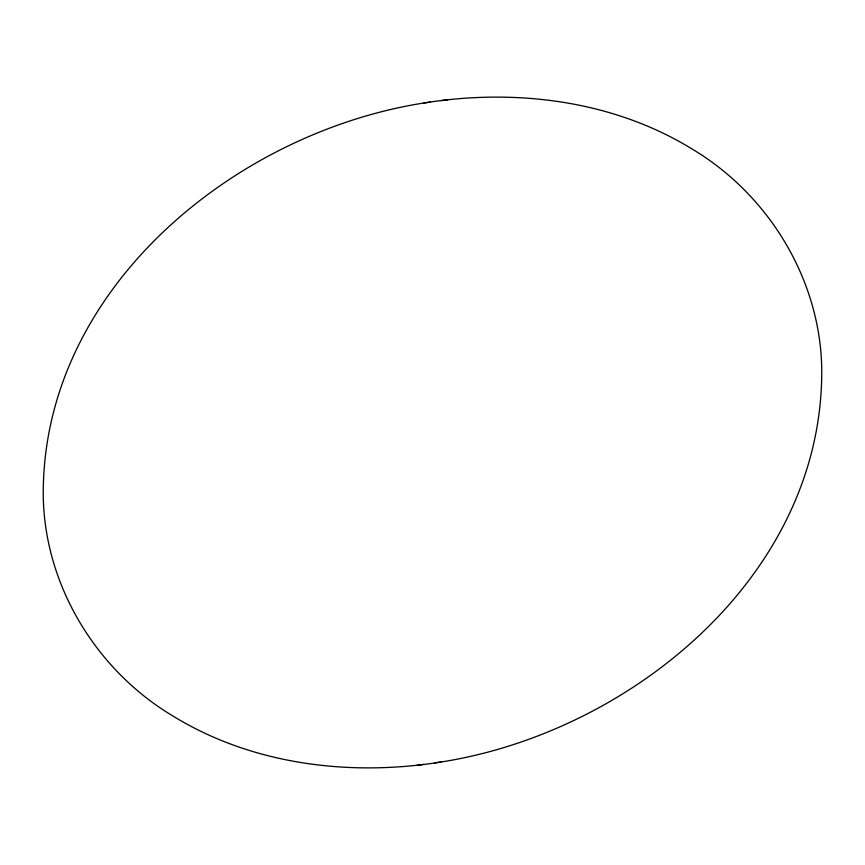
<?xml version="1.0" encoding="UTF-8"?>
<svg xmlns="http://www.w3.org/2000/svg" width="865" height="865" viewBox="0 0 865 865"><rect width="100%" height="100%" fill="white"/><g stroke="black" fill="none" stroke-linecap="round" stroke-linejoin="round"><path stroke-width="1.3" d="M424.001 102.978C233.442 132.832 42.061 290.164 43.25 495.245C44.277 584.881 96.037 670.072 172.557 715.777C251.996 764.779 349.925 776.684 440.999 762.022C631.558 732.168 822.939 574.836 821.75 369.755C820.723 280.119 768.963 194.928 692.443 149.223C612.993 100.221 515.075 88.317 424.001 102.978L430.305 102.124M441.496 100.621L447.778 99.767M417.222 765.233L423.504 764.379M434.695 762.876L440.999 762.022"/></g></svg>
